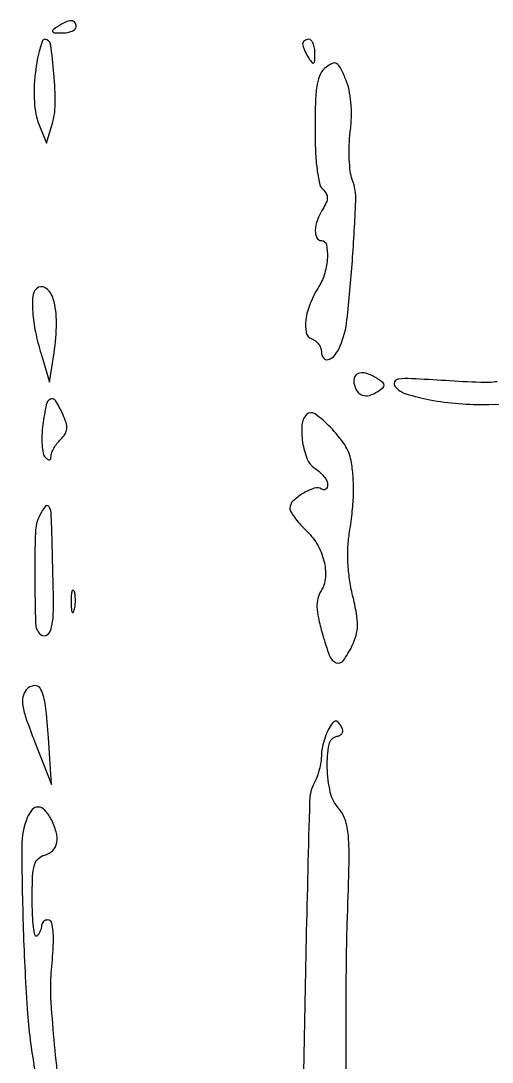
# Model space of a CAD drawing. Extents: x 0 to 5034, y 0 to 2560.
# Drawn here: x 4592.2 to 4667.2, y 732.4 to 897.9 of the extents above; entities that cross this region are included whole.
import ezdxf

# ---------------------------------------------------------------- set-up
doc = ezdxf.new("R2010")
doc.units = 0

msp = doc.modelspace()

# ---------------------------------------------------------------- linework, layer by layer
for points in [[(4598, 897, 0.023197), (4597.271114, 896.479509, 0.409657), (4597.237851, 896.218347, 0.220444), (4597.555791, 896.050422, 0.011293), (4598.75, 896.015313, 0.042523), (4599.611405, 896.082804, 0.062416), (4600.339063, 896.298248, 0.082215), (4600.832025, 896.618823, 0.210568), (4601, 897, 0.163584), (4600.775753, 897.667076, 0.234725), (4600.227035, 897.939692, 0.112355), (4599.301377, 897.729028, 0.031558)], [(4594.494404, 889.75, 0.021696), (4594.303504, 887.360011, 0.025849), (4594.338245, 885.099044, 0.028386), (4594.587394, 883.096947, 0.050279), (4595.0484, 881.5), (4596.251903, 878.5), (4597.159522, 881.5, 0.07181), (4597.645434, 884.706152, 0.023184), (4597.456117, 889.518299, 0.014928), (4596.91137, 894.212356, 0.372244), (4596, 895, 0.311822), (4595.632178, 894.745903, 0.020613), (4595.204595, 893.457813, 0.023978), (4594.805207, 891.762292, 0.015076)], [(4637.015313, 894.25, 0.077483), (4637.083671, 893.863534, 0.020703), (4637.310881, 893.279688, 0.02047), (4637.627829, 892.629313, 0.019837), (4638, 892, 0.023197), (4638.520491, 891.271114, 0.409657), (4638.781653, 891.237851, 0.220444), (4638.949578, 891.555791, 0.011293), (4638.984687, 892.75, 0.042523), (4638.917196, 893.611405, 0.062416), (4638.701752, 894.339062, 0.082215), (4638.381177, 894.832025, 0.210568), (4638, 895, 0.073605), (4637.619044, 894.943614, 0.089496), (4637.298248, 894.779688, 0.102891), (4637.086708, 894.535958, 0.133323)], [(4640.75, 890.586288, 0.120852), (4639.864726, 889.511161, 0.067768), (4639.340547, 887.891449, 0.036554), (4639.070579, 885.319489, 0.007877), (4639, 880.839757, 0.010667), (4639.077775, 877.194479, 0.020855), (4639.322571, 874.299886, 0.022581), (4639.695774, 872.141661, 0.143221), (4640.224959, 871.175041, -0.06453), (4640.769234, 870.468685, -0.13268), (4640.949919, 869.799768, -0.106729), (4640.784325, 869.03284, -0.033247), (4640.224959, 867.988609, 0.051326), (4639.374788, 866.253871, 0.077168), (4639.042156, 864.605277, 0.124712), (4639.279774, 863.451331, 0.287439), (4640, 863, -0.354261), (4640.799783, 862.352014, -0.06539), (4640.959313, 860.319784, -0.055153), (4640.551328, 857.830435, -0.071348), (4639.618967, 855.714817, 0.04233), (4638.219855, 852.980425, 0.063116), (4637.524169, 850.388948, 0.087698), (4637.601674, 848.389586, 0.252865), (4638.475437, 847.371052, -0.073059), (4639.058264, 847.043305, -0.064093), (4639.55216, 846.548678, -0.066866), (4639.886311, 845.969261, -0.097704), (4640, 845.393011, 0.154257), (4640.332052, 844.342324, 0.319454), (4641.103238, 844.06937, 0.160048), (4642.13041, 844.765538, 0.063955), (4643.000215, 846.25, 0.073571), (4644.080341, 850.386755, 0.00893), (4644.933168, 859.767196, 0.007557), (4645.481859, 869.267184, 0.101825), (4644.928496, 872.688071, -0.060703), (4644.610338, 873.976655, -0.019639), (4644.450039, 875.938326, -0.019256), (4644.441724, 878.153571, -0.020487), (4644.60588, 880.317278, 0.02225), (4644.782571, 882.760348, 0.029227), (4644.713875, 884.994877, 0.032426), (4644.40475, 886.986292, 0.045672), (4643.856708, 888.69653, 0.016378), (4643.026539, 890.487059, 0.140262), (4642.433314, 891.129483, 0.244635), (4641.760015, 891.17442, 0.057112)], [(4594.666667, 855.333333, 0.178848), (4594.087428, 854.075135, 0.037021), (4594.078792, 851.597002, 0.03346), (4594.509963, 848.479095, 0.022618), (4595.396614, 845), (4596.762867, 840.5), (4597.481146, 845.157768, 0.037079), (4597.855475, 849.893416, 0.068758), (4597.346856, 853.708255, 0.167688), (4596.153701, 855.444336, 0.371211)], [(4645.176676, 840.332866, 0.091889), (4645.668873, 839.081812, 0.17193), (4646.509729, 838.412658, 0.156399), (4647.647664, 838.388348, 0.073014), (4649, 839.016256, 0.02521), (4649.814692, 839.611349, 0.226118), (4650, 840.000157, 0.226024), (4649.814728, 840.38907, 0.02519), (4649, 840.984687, 0.055651), (4647.402278, 841.795704, 0.132617), (4646.087687, 841.920746, 0.232949), (4645.331181, 841.373099, 0.171149)], [(4595.689373, 833.75, 0.022852), (4595.538739, 832.053208, 0.028398), (4595.560809, 830.469375, 0.028856), (4595.727476, 829.178593, 0.149913), (4596.057703, 828.55, 0.044251), (4596.45962, 828.210765, 0.202676), (4596.751706, 828.1477, 0.27893), (4596.938504, 828.315312, 0.073996), (4597, 828.728571, -0.095461), (4597.103622, 829.266372, -0.034716), (4597.442866, 829.968491, -0.032894), (4597.930687, 830.704586, -0.033606), (4598.50763, 831.364773, 0.056277), (4599.214999, 832.252214, 0.119904), (4599.490829, 833.079403, 0.098114), (4599.381277, 834.04985, 0.029887), (4598.847115, 835.436201, 0.031921), (4597.705701, 837.569213, 0.395389), (4596.893261, 837.787588, 0.223622), (4596.218135, 836.881435, 0.016521)], [(4637.657991, 835.324657, 0.180313), (4636.905816, 833.678527, 0.056907), (4637.020892, 830.932186, 0.056758), (4637.761254, 828.246241, 0.158864), (4639, 826.767927, -0.0433), (4639.765169, 826.192503, -0.044447), (4640.4125, 825.498506, -0.04851), (4640.8583, 824.795035, -0.117511), (4641, 824.200436, -0.077301), (4640.928469, 823.740519, -0.154886), (4640.718199, 823.443429, -0.185938), (4640.405704, 823.353614, -0.116971), (4640.040677, 823.47486, 0.222375), (4638.869058, 823.611316, 0.055348), (4637.070594, 822.781563, 0.055229), (4635.484222, 821.567577, 0.204599), (4635, 820.433767, 0.131185), (4635.149929, 819.872162, 0.026101), (4635.719137, 818.991793, 0.025983), (4636.510917, 818.008845, 0.021643), (4637.448127, 817.048732, -0.069409), (4639.29281, 814.758279, -0.072362), (4640.408474, 812.081835, -0.080001), (4640.648092, 809.450359, -0.122962), (4639.946053, 807.285225, 0.079552), (4639.447441, 806.104178, 0.068419), (4639.307249, 804.762116, 0.046039), (4639.52698, 803.00712, 0.014676), (4640.168528, 800.451138, 0.020465), (4641.315929, 796.944081, 0.208438), (4642.355531, 795.867891, 0.346541), (4643.471009, 796.183201, 0.042437), (4644.874641, 798.507318, 0.045921), (4645.519982, 800.187515, 0.065564), (4645.748944, 801.766582, 0.048063), (4645.589295, 803.685696, 0.0141), (4644.980066, 806.583094, -0.023323), (4644.489156, 809.152167, -0.023474), (4644.240984, 811.750283, -0.02408), (4644.240624, 814.290738, -0.028217), (4644.491758, 816.686888, 0.014142), (4644.930613, 819.978064, 0.020778), (4645.113551, 822.890598, 0.023196), (4645.046922, 825.53331, 0.027625), (4644.731523, 828.006783, 0.102595), (4643.714615, 830.505229, 0.044381), (4641.446483, 833.311644, 0.043837), (4639.003921, 835.431383, 0.368585)], [(4595.173315, 819.25, 0.111167), (4594.503427, 816.650938, 0.008725), (4594.407196, 809.457781, 0.006318), (4594.530407, 802.083769, 0.191333), (4595.25, 800.416461, 0.294229), (4596.17804, 800.215789, 0.226944), (4596.912671, 800.980843, 0.067916), (4597.323732, 803.199945, 0.017722), (4597.36768, 806.832845, 0.000152), (4597.309015, 809.313108, 0.000109), (4597.242033, 812.083711, 0.00011), (4597.177122, 814.720724, 0.000238), (4597.125756, 816.75, 0.009643), (4596.988874, 819.785085, 0.150797), (4596.623502, 820.745009, 0.50064), (4596.078559, 820.733806, 0.037078)], [(4600.194949, 805.5, 0.012823), (4600.235556, 804.431793, 0.080377), (4600.356533, 803.900903, 0.597527), (4600.51666, 803.883358, 0.087174), (4600.692991, 804.269032, 0.037336), (4600.832894, 805.036634, 0.029507), (4600.872264, 805.880008, 0.030339), (4600.814405, 806.671085, 0.06278), (4600.655937, 807.269032, 0.31318), (4600.47713, 807.386009, 0.333666), (4600.315079, 807.257153, 0.052471), (4600.212705, 806.580113, 0.014395)], [(4593.041346, 791.549819, 0.129645), (4592.524477, 790.437149, 0.085535), (4592.515451, 789.018987, 0.043646), (4593.057715, 786.908759, 0.008698), (4594.416097, 783.257437), (4597.064739, 776.5), (4596.577574, 783.904795, 0.013021), (4596.102874, 789.064838, 0.07903), (4595.375093, 791.639229, 0.318464), (4594.336251, 792.23532, 0.198131)]]:
    msp.add_lwpolyline(points, format="xyb", close=True)
for points in [[(4667.991917, 840.553586, -0.044016), (4665.3561, 840.429954, -0.005816), (4659.768348, 840.724908, 0.003456), (4654.338654, 841.037218, 0.041754), (4652.249921, 840.96844, 0.272068), (4651.656266, 840.519336, 0.277348), (4651.766008, 839.789408, 0.146197), (4653.515454, 838.617719, 0.027838), (4657.274635, 837.681299, 0.02822), (4661.848079, 837.073863, 0.025431), (4666.623552, 836.955558), (4670.747104, 837.063135)], [(4643.972189, 729.14375, 0.001324), (4643.974524, 733.141188, 0.001022), (4643.956624, 737.5, -0.002416), (4643.950399, 742.224181, -0.00192), (4643.987917, 747.325, -0.001941), (4644.059205, 752.052858, -0.004869), (4644.158157, 755.5, 0.003849), (4644.423166, 764.118668, 0.026476), (4644.296501, 768.353739, 0.057341), (4643.783357, 770.919456, 0.106301), (4642.725851, 772.750437, -0.129941), (4641.428377, 775.26021, -0.049197), (4640.950593, 779.209915, -0.049108), (4641.230337, 782.880293, -0.304033), (4642.473668, 784.176676, 0.076893), (4643.06412, 784.405326, 0.17841), (4643.363715, 784.764835, 0.163827), (4643.372011, 785.256512, 0.062822), (4643.081155, 785.8851, 0.062209), (4642.590821, 786.487605, 0.28138), (4642.166771, 786.580141, 0.165457), (4641.720978, 786.232964, 0.02245), (4641.107487, 785.200841, 0.035221), (4640.683166, 784.253177, 0.023205), (4640.325324, 783.113234, 0.023367), (4640.079543, 781.965977, 0.041103), (4640, 781, -0.040606), (4639.921601, 780.036229, -0.023376), (4639.679705, 778.896163, -0.023239), (4639.327418, 777.766486, -0.035674), (4638.909633, 776.831148, 0.116597), (4638.128916, 773.887496, 0.00114), (4637.580554, 751.804736, 0.001423), (4637.151246, 730.015935, 0.089959)], [(4598.190713, 729.22874, -0.008566), (4597.469805, 735.974709, -0.007948), (4596.981827, 742.607928, -0.035628), (4597.035104, 746.5, 0.006497), (4597.339264, 750.721888, 0.030505), (4597.334241, 753.154287, 0.059987), (4597.078211, 754.538589, 0.321178), (4596.5, 754.974998, 0.090934), (4596.118252, 754.914811, 0.097923), (4595.79375, 754.723385, 0.10237), (4595.57677, 754.43109, 0.109066), (4595.5, 754.083333, -0.066753), (4595.445602, 753.677688, -0.03908), (4595.279688, 753.215625, -0.038368), (4595.037104, 752.771105, -0.052335), (4594.75, 752.416667, -0.587978), (4594.457994, 752.499897, -0.025372), (4594.220312, 753.811052, -0.021382), (4594.053031, 755.755071, -0.01077), (4594, 758.216702, -0.008748), (4594.064898, 761.92556, -0.060217), (4594.346298, 763.723165, -0.137058), (4594.949662, 764.711734, -0.124287), (4596, 765.289749, 0.135094), (4597.270616, 766.024598, 0.154303), (4597.906578, 767.271316, 0.111982), (4597.807486, 768.992041, 0.052759), (4596.964816, 771.065741, 0.063942), (4595.982082, 772.444896, 0.196168), (4594.962493, 772.920623, 0.227585), (4594.009719, 772.51959, 0.083998), (4593.218615, 771.25, 0.098904), (4592.332738, 766.704427, 0.006683), (4592.572313, 753.4394, 0.010361), (4593.270006, 740.071815, 0.028621), (4594.492436, 730.728198, -0.036856)]]:
    msp.add_lwpolyline(points, format="xyb")

doc.saveas('drawing.dxf')
